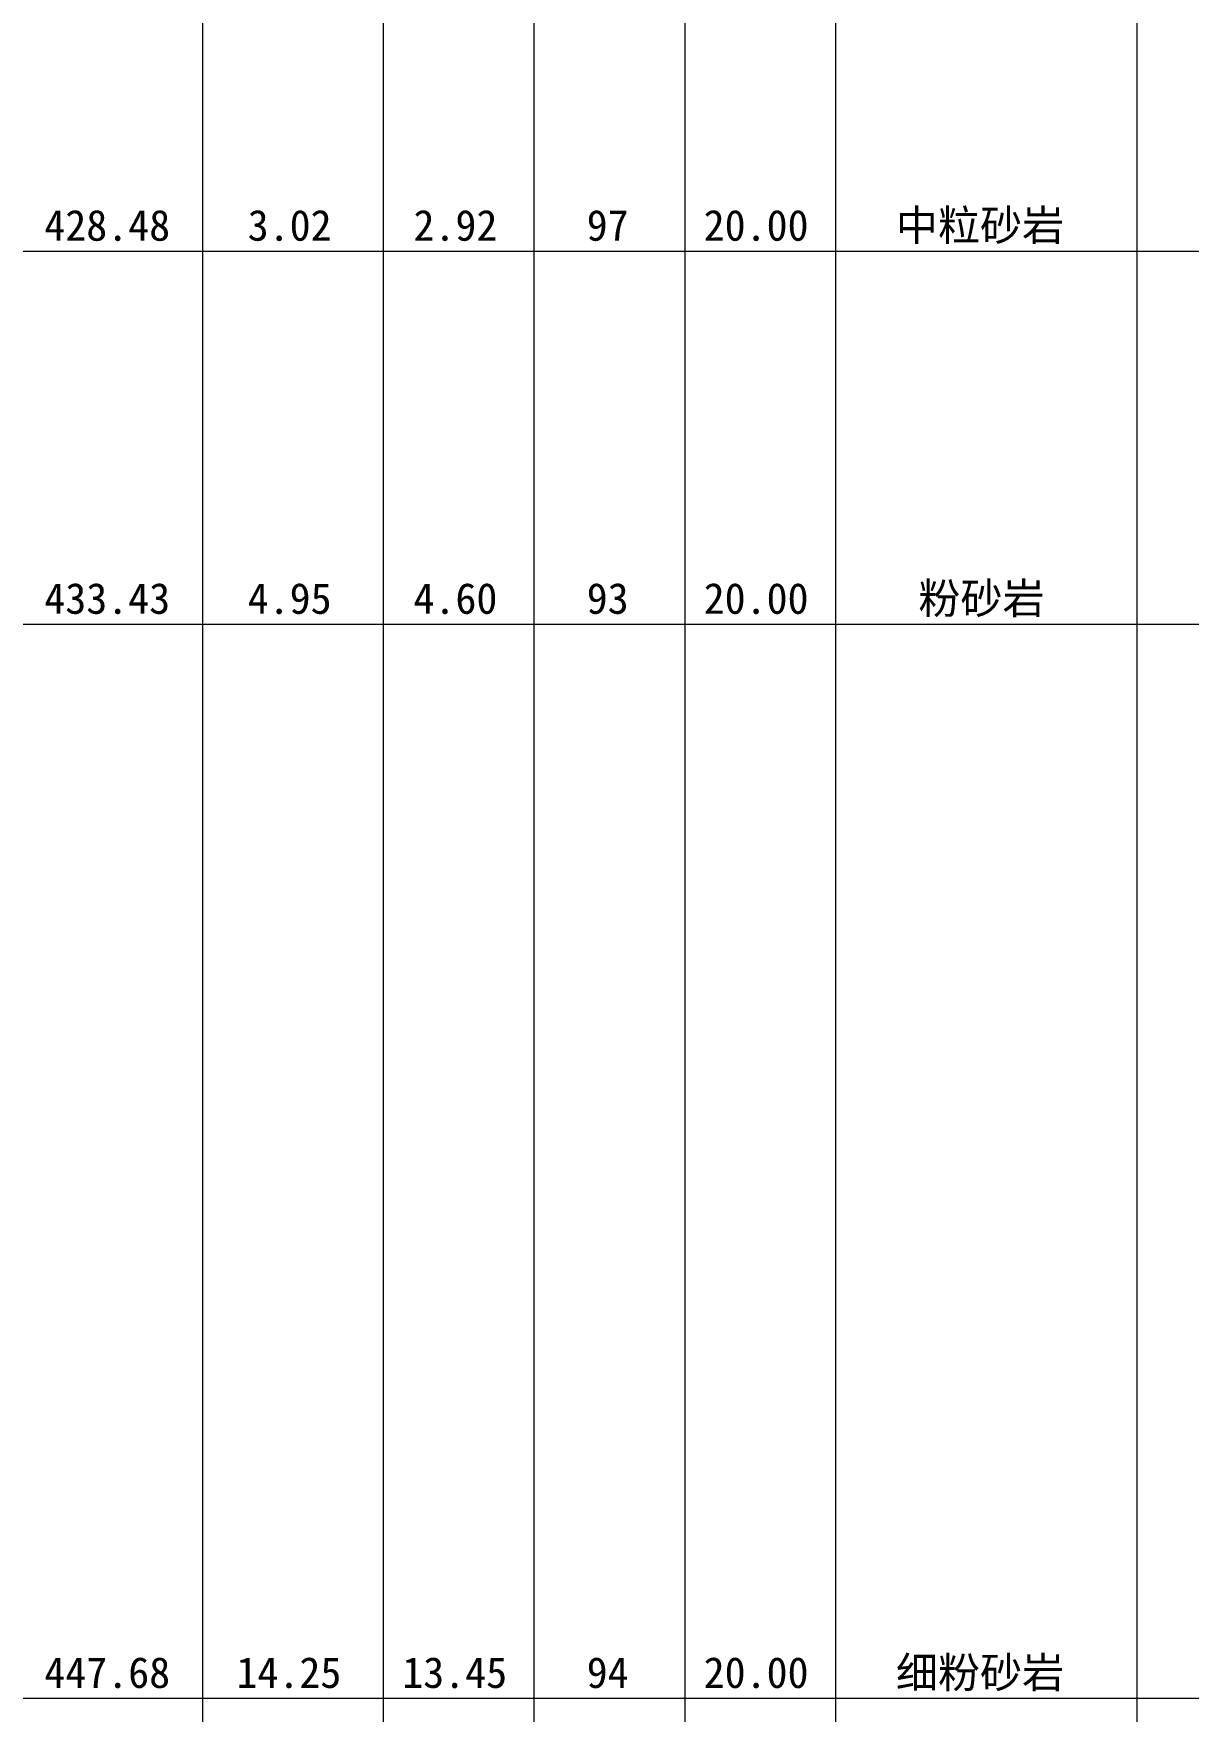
# Model space of a CAD drawing. Header units: inches. Extents: x -27 to 109, y -724 to 26.
# Drawn here: x 21.24 to 36.57, y -446.96 to -424.7 of the extents above; entities that cross this region are included whole.
import ezdxf

# ---------------------------------------------------------------- set-up
doc = ezdxf.new("R2010")
doc.units = ezdxf.units.IN
doc.header["$MEASUREMENT"] = 0
doc.layers.get('0').update_dxf_attribs({"lineweight": 0})
doc.styles.add('宋体', font='')
doc.styles.get('宋体').set_extended_font_data('宋体')

msp = doc.modelspace()

# ---------------------------------------------------------------- linework, layer by layer
at = {"linetype": 'Continuous', "lineweight": 15}
for p, q in [((23.482, 0.896), (23.482, -693.554)), ((25.882, 0.896), (25.882, -693.554)), ((27.882, 0.896), (27.882, -693.554)), ((29.882, 0.896), (29.882, -693.554)), ((31.882, 0.896), (31.882, -693.554)), ((35.882, 0.896), (35.882, -693.554)), ((21.082, -427.584), (23.482, -427.584)), ((23.482, -427.584), (25.882, -427.584)), ((25.882, -427.584), (27.882, -427.584)), ((27.882, -427.584), (29.882, -427.584)), ((29.882, -427.584), (31.882, -427.584)), ((31.882, -427.584), (35.882, -427.584)), ((35.882, -427.584), (65.882, -427.584)), ((21.082, -432.534), (23.482, -432.534)), ((23.482, -432.534), (25.882, -432.534)), ((25.882, -432.534), (27.882, -432.534)), ((27.882, -432.534), (29.882, -432.534)), ((29.882, -432.534), (31.882, -432.534)), ((31.882, -432.534), (35.882, -432.534)), ((35.882, -432.534), (65.882, -432.534)), ((21.082, -446.784), (23.482, -446.784)), ((23.482, -446.784), (25.882, -446.784)), ((25.882, -446.784), (27.882, -446.784)), ((27.882, -446.784), (29.882, -446.784)), ((29.882, -446.784), (31.882, -446.784)), ((31.882, -446.784), (35.882, -446.784)), ((35.882, -446.784), (65.882, -446.784))]:
    msp.add_line(p, q, dxfattribs=at)

# ---------------------------------------------------------------- texts
at = {"style": '宋体'}
for s, p in [('428.48', (21.384, -427.447)), ('3.02', (24.083, -427.447)), ('2.92', (26.283, -427.447)), ('97', (28.582, -427.447)), ('20.00', (30.134, -427.447)), ('中粒砂岩', (32.685, -427.447)), ('433.43', (21.384, -432.397)), ('4.95', (24.083, -432.397)), ('4.60', (26.283, -432.397)), ('93', (28.582, -432.397)), ('20.00', (30.134, -432.397)), ('粉砂岩', (32.984, -432.397)), ('447.68', (21.384, -446.647)), ('14.25', (23.934, -446.647)), ('13.45', (26.134, -446.647)), ('94', (28.582, -446.647)), ('20.00', (30.134, -446.647)), ('细粉砂岩', (32.685, -446.647))]:
    msp.add_text(s, height=0.4092, dxfattribs=at).set_placement(p)

doc.saveas('drawing.dxf')
